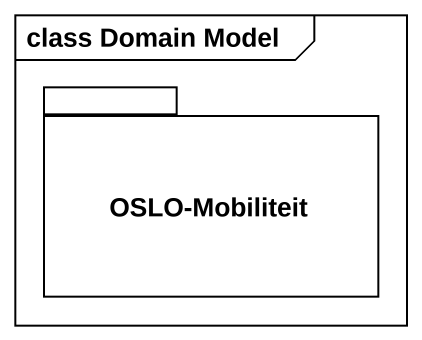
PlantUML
@startuml
mainframe class Domain Model
package "OSLO-Mobiliteit" as OSLO_Mobiliteit {
}
@enduml
